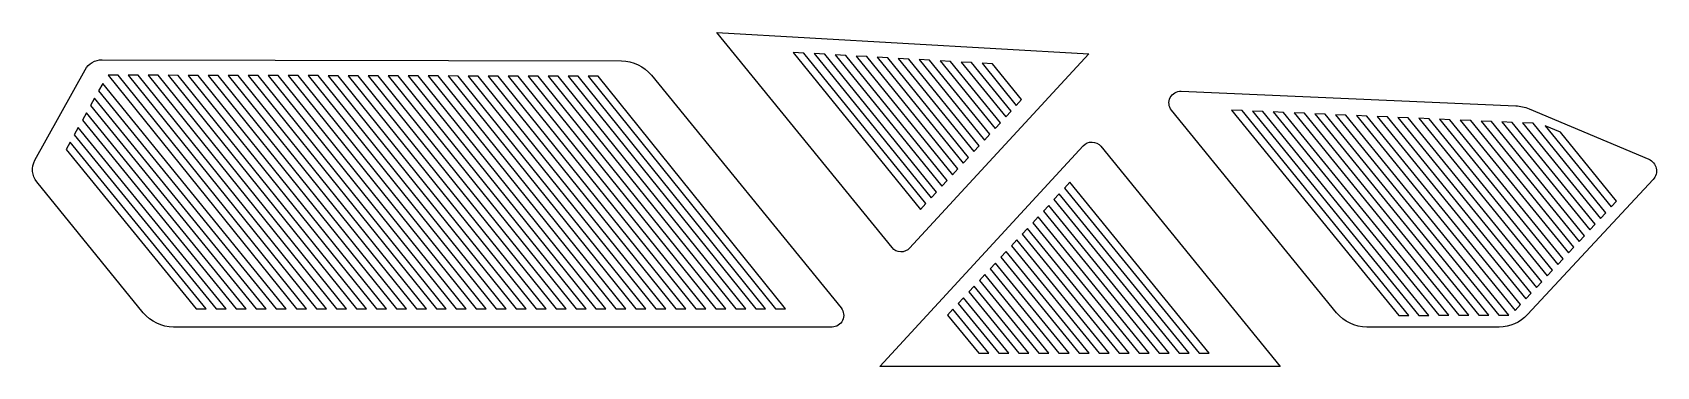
# Model space of a CAD drawing. Header units: centimetres. Extents: x -24.8 to 17, y -11.4 to -2.8.
import ezdxf

# ---------------------------------------------------------------- set-up
doc = ezdxf.new("R2010")
doc.units = ezdxf.units.CM
doc.layers.get('0').update_dxf_attribs({"linetype": 'CONTINUOUS'})

msp = doc.modelspace()

# ---------------------------------------------------------------- linework, layer by layer
for points in [[(-2.693, -8.323), (-7.205, -2.789), (2.37, -3.336), (-2.24, -8.337, -0.456421)], [(-24.715, -6.635, -0.306798), (-24.765, -6.077), (-23.471, -3.747, -0.273107), (-23.033, -3.49), (-9.662, -3.52, -0.224786), (-8.889, -3.889), (-4.006, -9.877, -0.632128), (-4.239, -10.367), (-21.198, -10.367, -0.225394), (-21.973, -9.999)], [(13.67, -10.048, -0.208256), (12.938, -10.367), (9.529, -10.367, -0.225394), (8.754, -9.999), (4.505, -4.787, -0.647521), (4.75, -4.298), (13.367, -4.674, -0.089031), (13.711, -4.752), (16.794, -6.051, -0.521066), (16.905, -6.571)], [(2.229, -5.703, -0.456421), (2.682, -5.716), (7.301, -11.382), (-3.008, -11.382)]]:
    msp.add_lwpolyline(points, format="xyb", close=True)
for points in [[(-4.967, -3.317), (-5.237, -3.301), (-1.959, -7.339), (-1.822, -7.19)], [(-4.426, -3.348), (-4.697, -3.332), (-1.685, -7.041), (-1.548, -6.893)], [(-3.886, -3.379), (-4.156, -3.363), (-1.411, -6.744), (-1.274, -6.596)], [(-3.346, -3.41), (-3.616, -3.394), (-1.137, -6.447), (-1, -6.299)], [(-2.805, -3.441), (-3.076, -3.425), (-0.863, -6.15), (-0.726, -6.001)], [(-2.265, -3.471), (-2.535, -3.456), (-0.589, -5.853), (-0.452, -5.704)], [(-1.725, -3.502), (-1.995, -3.487), (-0.315, -5.556), (-0.178, -5.407)], [(-1.184, -3.533), (-1.455, -3.518), (-0.041, -5.258), (0.096, -5.11)], [(-0.644, -3.564), (-0.914, -3.549), (0.233, -4.961), (0.37, -4.813)], [(-0.104, -3.595), (-0.374, -3.58), (0.507, -4.664), (0.644, -4.515)], [(-23.124, -4.291), (-18.552, -9.899), (-18.293, -9.899), (-23.019, -4.103)], [(-22.618, -3.887), (-22.875, -3.887), (-18.025, -9.899), (-17.768, -9.899)], [(-17.511, -9.899), (-17.254, -9.899), (-22.103, -3.889), (-22.36, -3.888)], [(-21.588, -3.89), (-21.845, -3.889), (-16.998, -9.899), (-16.741, -9.899)], [(-21.073, -3.891), (-21.331, -3.89), (-16.484, -9.899), (-16.227, -9.899)], [(-20.558, -3.892), (-20.816, -3.892), (-15.97, -9.899), (-15.713, -9.899)], [(-20.043, -3.893), (-20.301, -3.893), (-15.456, -9.899), (-15.199, -9.899)], [(-19.529, -3.895), (-19.786, -3.894), (-14.942, -9.899), (-14.685, -9.899)], [(-19.014, -3.896), (-19.271, -3.895), (-14.428, -9.899), (-14.171, -9.899)], [(-13.914, -9.899), (-13.657, -9.899), (-18.499, -3.897), (-18.756, -3.896)], [(-17.984, -3.898), (-18.241, -3.898), (-13.4, -9.899), (-13.143, -9.899)], [(-17.469, -3.899), (-17.726, -3.899), (-12.886, -9.899), (-12.629, -9.899)], [(-17.212, -3.9), (-12.372, -9.899), (-12.115, -9.899), (-16.954, -3.901)], [(-11.858, -9.899), (-11.601, -9.899), (-16.439, -3.902), (-16.697, -3.901)], [(-11.344, -9.899), (-11.087, -9.899), (-15.924, -3.903), (-16.182, -3.902)], [(-10.574, -9.899), (-15.409, -3.904), (-15.667, -3.904), (-10.83, -9.899)], [(-10.317, -9.899), (-10.06, -9.899), (-14.895, -3.905), (-15.152, -3.905)], [(-9.803, -9.899), (-9.546, -9.899), (-14.38, -3.906), (-14.637, -3.906)], [(-9.289, -9.899), (-9.032, -9.899), (-13.865, -3.908), (-14.122, -3.907)], [(-8.775, -9.899), (-8.518, -9.899), (-13.35, -3.909), (-13.607, -3.908)], [(-8.261, -9.899), (-8.004, -9.899), (-12.835, -3.91), (-13.092, -3.909)], [(-12.32, -3.911), (-12.578, -3.911), (-7.747, -9.899), (-7.49, -9.899)], [(-11.805, -3.912), (-12.063, -3.912), (-7.233, -9.899), (-6.976, -9.899)], [(-11.548, -3.913), (-6.719, -9.899), (-6.462, -9.899), (-11.29, -3.914)], [(-11.033, -3.914), (-6.205, -9.899), (-5.948, -9.899), (-10.775, -3.915)], [(-5.434, -9.899), (-10.261, -3.916), (-10.518, -3.915), (-5.691, -9.899)], [(-23.333, -4.668), (-19.068, -9.899), (-18.81, -9.899), (-23.228, -4.48)], [(-19.326, -9.899), (-23.437, -4.856), (-23.542, -5.044), (-19.584, -9.899)], [(6.32, -4.798), (6.052, -4.786), (10.358, -10.067), (10.616, -10.066)], [(11.131, -10.066), (6.855, -4.821), (6.587, -4.809), (10.873, -10.066)], [(7.39, -4.844), (7.123, -4.833), (11.389, -10.065), (11.647, -10.065)], [(7.925, -4.868), (7.658, -4.856), (11.904, -10.064), (12.162, -10.064)], [(8.46, -4.891), (8.193, -4.879), (12.42, -10.063), (12.677, -10.063)], [(8.996, -4.915), (8.728, -4.903), (12.935, -10.063), (13.193, -10.062)], [(9.531, -4.938), (9.263, -4.926), (13.35, -9.939), (13.488, -9.791)], [(10.066, -4.961), (9.798, -4.95), (13.625, -9.643), (13.763, -9.495)], [(10.601, -4.985), (10.334, -4.973), (13.9, -9.347), (14.038, -9.2)], [(11.136, -5.008), (10.869, -4.996), (14.175, -9.052), (14.313, -8.904)], [(-23.751, -5.421), (-20.1, -9.899), (-19.842, -9.899), (-23.647, -5.233)], [(14.451, -8.756), (14.588, -8.608), (11.672, -5.032), (11.404, -5.02)], [(14.863, -8.313), (12.207, -5.055), (11.939, -5.043), (14.726, -8.461)], [(15.138, -8.017), (12.742, -5.078), (12.474, -5.067), (15.001, -8.165)], [(15.413, -7.722), (13.277, -5.102), (13.01, -5.09), (15.276, -7.87)], [(15.689, -7.426), (13.812, -5.125), (13.545, -5.113), (15.551, -7.574)], [(15.964, -7.131), (14.516, -5.356), (14.123, -5.19), (15.826, -7.278)], [(-23.96, -5.798), (-20.616, -9.899), (-20.358, -9.899), (-23.856, -5.609)], [(1.888, -6.642), (1.751, -6.79), (5.219, -11.043), (5.477, -11.043)], [(1.614, -6.939), (1.477, -7.087), (4.702, -11.043), (4.96, -11.043)], [(1.34, -7.236), (1.203, -7.385), (4.186, -11.043), (4.444, -11.043)], [(0.793, -7.83), (0.656, -7.979), (3.154, -11.043), (3.412, -11.043)], [(1.067, -7.533), (0.93, -7.682), (3.67, -11.043), (3.928, -11.043)], [(0.519, -8.127), (0.382, -8.276), (2.638, -11.043), (2.896, -11.043)], [(-0.029, -8.721), (-0.166, -8.87), (1.606, -11.043), (1.864, -11.043)], [(0.245, -8.424), (0.108, -8.573), (2.122, -11.043), (2.38, -11.043)], [(-0.303, -9.018), (-0.44, -9.167), (1.09, -11.043), (1.348, -11.043)], [(-0.851, -9.613), (-0.988, -9.761), (0.057, -11.043), (0.315, -11.043)], [(-0.577, -9.315), (-0.714, -9.464), (0.574, -11.043), (0.832, -11.043)], [(-1.125, -9.91), (-1.262, -10.058), (-0.459, -11.043), (-0.201, -11.043)]]:
    msp.add_lwpolyline(points, close=True)

doc.saveas('drawing.dxf')
